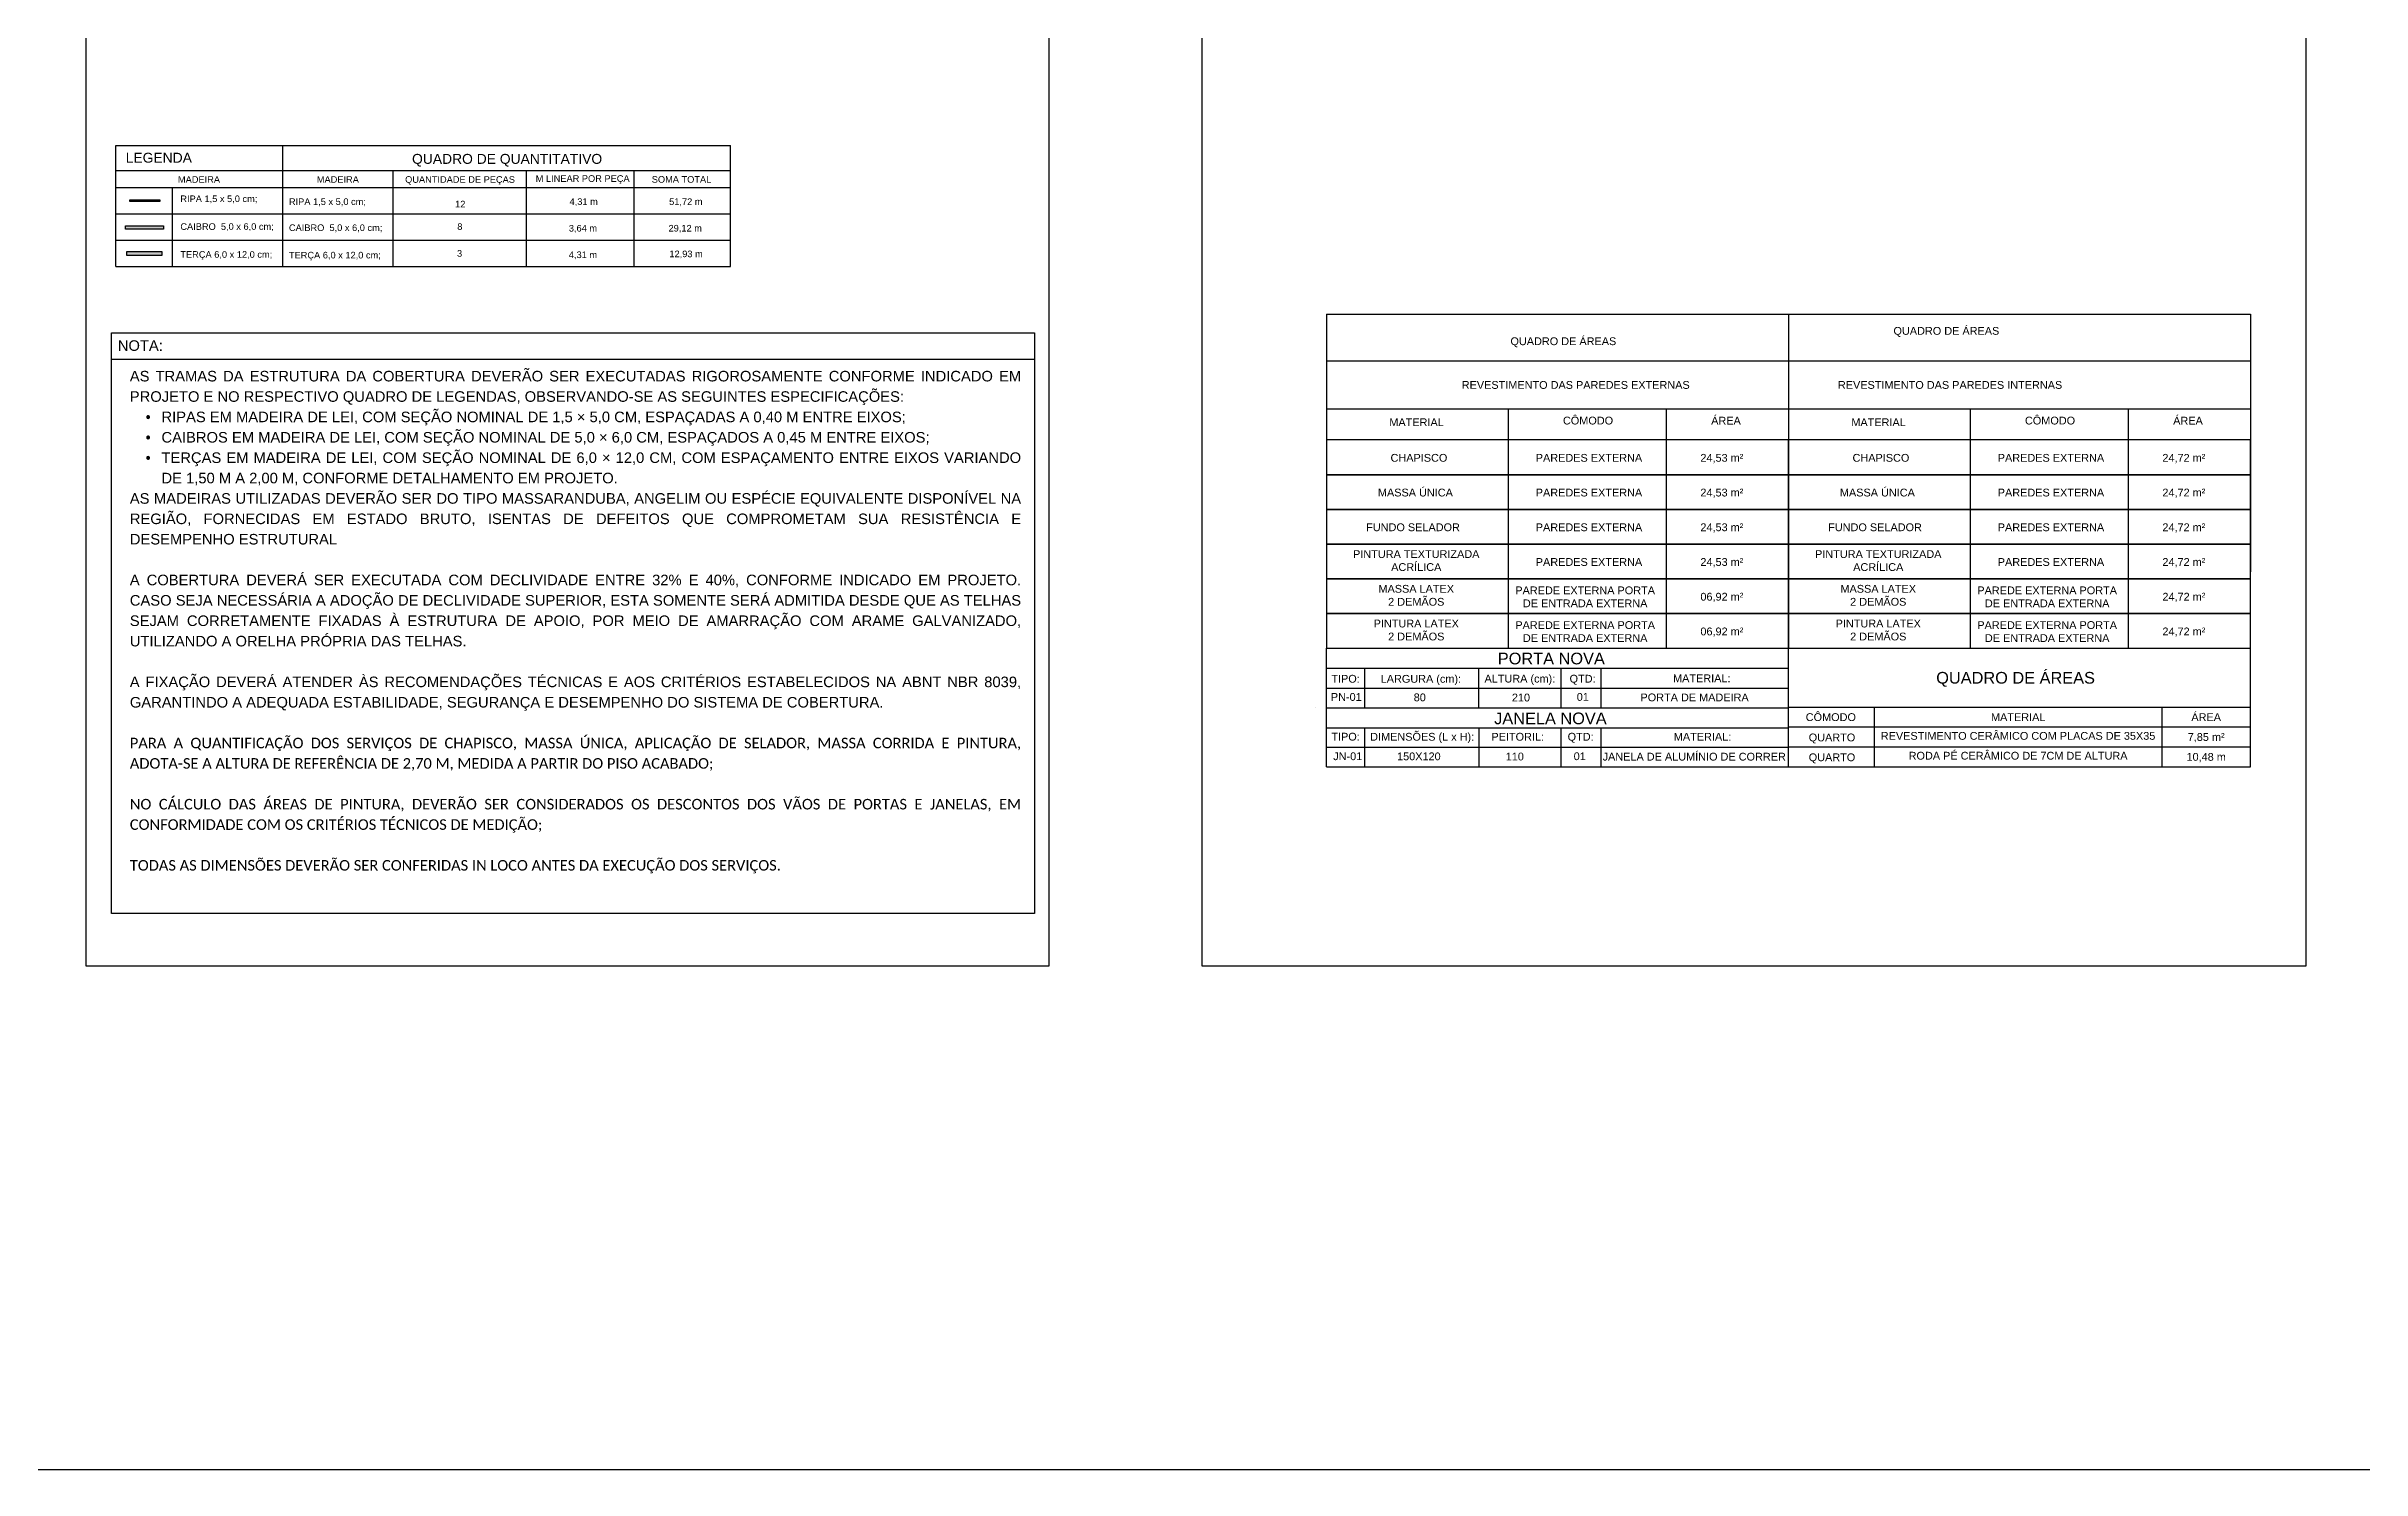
# Model space of a CAD drawing. Header units: inches. Extents: x -413 to -271, y -41 to 11.
# Drawn here: x -389.33 to -356.42, y -29.08 to -8.85 of the extents above; entities that cross this region are included whole.
import ezdxf
from ezdxf.enums import TextEntityAlignment as Align

# ---------------------------------------------------------------- set-up
doc = ezdxf.new("R2010")
doc.units = ezdxf.units.IN
doc.header["$MEASUREMENT"] = 0
doc.layers.get('0').update_dxf_attribs({"color": 8})
for name, color, linetype in [('.10', 1, 'Continuous'), ('.20', 2, 'Continuous'), ('.50', 5, 'Continuous'), ('.hachuras', 1, 'Continuous'), ('.texto', 3, 'Continuous'), ('ARQ-PIS', 1, 'Continuous'), ('ARQ-TAB', 1, 'Continuous'), ('ELE-VT3', 30, 'Continuous'), ('Texto', 3, 'Continuous')]:
    doc.layers.add(name, color=color, linetype=linetype)
doc.layers.add('EST- 1', color=1, linetype='Continuous', lineweight=9)
doc.styles.add('MÉDIO', font='arial.ttf', dxfattribs={"height": 0.13})
doc.styles.get("Standard").update_dxf_attribs({"font": 'arial.ttf'})

msp = doc.modelspace()

# ---------------------------------------------------------------- hatches: boundary and pattern name
at = {"layer": '.10', "linetype": 'ByBlock', "ltscale": 5}
h = msp.add_hatch(color=3, dxfattribs=at)
h.set_gradient(color1=(237, 31, 36), color2=(237, 31, 36))
h.paths.add_polyline_path([(-387.7082, -11.0529), (-387.7082, -11.0388), (-388.1433, -11.0388), (-388.1433, -11.0529)])
at = {"layer": '.10', "linetype": 'ByBlock', "ltscale": 5, "true_color": 0x58ba48}
h = msp.add_hatch(color=85, dxfattribs=at)
h.dxf.hatch_style = 1
h.paths.add_polyline_path([(-387.66, -11.4485), (-387.66, -11.4015), (-388.2016, -11.4015), (-388.2016, -11.4485)])
at = {"layer": '.20', "linetype": 'ByBlock', "ltscale": 5, "true_color": 0xf1eb1f}
msp.add_hatch(color=2, dxfattribs=at).paths.add_polyline_path([(-388.1802, -11.7669), (-388.1802, -11.8233), (-387.6814, -11.8233), (-387.6814, -11.7669)])

# ---------------------------------------------------------------- linework, layer by layer
at = {"layer": '.10', "color": 18, "linetype": 'ByBlock', "ltscale": 5, "true_color": 0x000000}
msp.add_lwpolyline([(-387.6814, -11.7669), (-387.6814, -11.8233), (-388.1802, -11.8233), (-388.1802, -11.7669), (-387.6814, -11.7669)], dxfattribs=at)
at = {"layer": '.20', "color": 18, "linetype": 'ByBlock', "ltscale": 5, "true_color": 0x000000}
msp.add_lwpolyline([(-387.6814, -11.7669), (-387.6814, -11.8233), (-388.1802, -11.8233), (-388.1802, -11.7669), (-387.6814, -11.7669)], dxfattribs=at)
at = {"layer": '.50'}
msp.add_line((-371.2877, -18.2526), (-371.2877, -18.2526), dxfattribs=at)
at = {"layer": '.hachuras', "linetype": 'Continuous'}
for p, q in [((-385.9693, -10.2629), (-385.9693, -11.9787)), ((-385.9693, -10.2629), (-379.6006, -10.2629)), ((-379.6006, -11.9787), (-379.6006, -10.2629)), ((-385.9693, -10.857), (-379.6006, -10.857)), ((-384.3958, -11.9787), (-384.3958, -10.6148)), ((-382.5078, -10.6148), (-382.5078, -11.9787)), ((-380.9752, -10.6148), (-380.9752, -11.9787)), ((-385.9693, -11.2309), (-379.6006, -11.2309)), ((-385.9693, -11.6048), (-379.6006, -11.6048)), ((-385.9693, -11.9787), (-379.6006, -11.9787)), ((-371.1333, -13.321), (-364.5677, -13.321)), ((-364.5677, -13.321), (-358.0021, -13.321)), ((-371.1333, -14.0044), (-364.5677, -14.0044)), ((-364.5677, -14.0044), (-358.0021, -14.0044))]:
    msp.add_line(p, q, dxfattribs=at)
for points in [[(-371.1333, -12.6567), (-371.1333, -13.321)], [(-364.5677, -12.6567), (-364.5677, -13.321)], [(-364.5677, -17.4058), (-358.0021, -17.4058)]]:
    msp.add_lwpolyline(points, dxfattribs=at)
at = {"color": 1}
for p, q in [((-371.1333, -12.6567), (-358.0021, -12.6567)), ((-364.5677, -12.6567), (-364.5677, -16.3169)), ((-358.0021, -12.6567), (-358.0021, -16.3169)), ((-371.1333, -13.321), (-371.1333, -16.3169)), ((-364.5677, -13.321), (-364.5677, -16.3169)), ((-368.5459, -17.4058), (-368.5459, -14.0044)), ((-366.298, -17.4058), (-366.298, -14.0044)), ((-361.9803, -17.4058), (-361.9803, -14.0044)), ((-359.7324, -17.4058), (-359.7324, -14.0044)), ((-371.1333, -18.2526), (-371.1333, -17.4058)), ((-371.1333, -17.4058), (-364.5677, -17.4058)), ((-364.5677, -18.2526), (-364.5677, -17.4058)), ((-364.5677, -17.4058), (-358.0021, -17.4058)), ((-358.0021, -19.0885), (-358.0021, -17.4058)), ((-371.1333, -17.6881), (-364.5677, -17.6881)), ((-370.5898, -17.6881), (-370.5898, -18.2526)), ((-368.9682, -18.2526), (-368.9682, -17.6881)), ((-367.8005, -17.6881), (-367.8005, -18.2526)), ((-367.2341, -17.6881), (-367.2341, -18.2526)), ((-371.1333, -17.9704), (-364.5677, -17.9704)), ((-364.5677, -19.0885), (-364.5677, -17.9594)), ((-371.1333, -18.2526), (-364.5677, -18.2526)), ((-371.1333, -19.0885), (-371.1333, -18.2526)), ((-371.1333, -18.2526), (-364.5677, -18.2526)), ((-364.5677, -18.2417), (-358.0021, -18.2417)), ((-364.5677, -19.0885), (-364.5677, -18.2526)), ((-363.3423, -19.0885), (-363.3423, -18.2417)), ((-359.2629, -18.2417), (-359.2629, -19.0885)), ((-371.1333, -18.5349), (-364.5677, -18.5349)), ((-370.5898, -18.5349), (-370.5898, -18.8117)), ((-368.9682, -18.5349), (-368.9682, -18.8117)), ((-367.8005, -18.5349), (-367.8005, -18.8117)), ((-367.2341, -18.5349), (-367.2341, -18.8117)), ((-364.5677, -18.524), (-358.0021, -18.524)), ((-371.1333, -18.8117), (-364.5677, -18.8117)), ((-370.5898, -18.8117), (-370.5898, -19.0885)), ((-368.9682, -18.8117), (-368.9682, -19.0885)), ((-367.8005, -18.8117), (-367.8005, -19.0885)), ((-367.2341, -18.8117), (-367.2341, -19.0885)), ((-364.5677, -18.8062), (-358.0021, -18.8062)), ((-371.1333, -19.0885), (-364.5677, -19.0885)), ((-364.5677, -19.0885), (-358.0021, -19.0885))]:
    msp.add_line(p, q, dxfattribs=at)
for points in [[(-371.1333, -14.4454), (-371.1333, -14.9388), (-364.5677, -14.9388), (-364.5677, -14.4454), (-371.1333, -14.4454)], [(-364.5677, -14.4454), (-364.5677, -14.9388), (-358.0021, -14.9388), (-358.0021, -14.4454), (-364.5677, -14.4454)], [(-371.1333, -14.9388), (-371.1333, -15.4322), (-364.5677, -15.4322), (-364.5677, -14.9388), (-371.1333, -14.9388)], [(-364.5677, -14.9388), (-364.5677, -15.4322), (-358.0021, -15.4322), (-358.0021, -14.9388), (-364.5677, -14.9388)], [(-371.1333, -15.4322), (-371.1333, -15.9256), (-364.5677, -15.9256), (-364.5677, -15.4322), (-371.1333, -15.4322)], [(-364.5677, -15.4322), (-364.5677, -15.9256), (-358.0021, -15.9256), (-358.0021, -15.4322), (-364.5677, -15.4322)], [(-371.1333, -15.9256), (-371.1333, -16.419), (-364.5677, -16.419), (-364.5677, -15.9256), (-371.1333, -15.9256)], [(-364.5677, -15.9256), (-364.5677, -16.419), (-358.0021, -16.419), (-358.0021, -15.9256), (-364.5677, -15.9256)], [(-371.1333, -16.419), (-371.1333, -16.9124), (-364.5677, -16.9124), (-364.5677, -16.419), (-371.1333, -16.419)], [(-364.5677, -16.419), (-364.5677, -16.9124), (-358.0021, -16.9124), (-358.0021, -16.419), (-364.5677, -16.419)], [(-371.1333, -16.9124), (-371.1333, -17.4058), (-364.5677, -17.4058), (-364.5677, -16.9124), (-371.1333, -16.9124)], [(-364.5677, -16.9124), (-364.5677, -17.4058), (-358.0021, -17.4058), (-358.0021, -16.9124), (-364.5677, -16.9124)]]:
    msp.add_lwpolyline(points, dxfattribs=at)
at = {"layer": 'ARQ-PIS', "color": 4, "linetype": 'ByBlock'}
for points in [[(-388.7606, -1.8439), (-375.0786, -1.8439), (-375.0786, -21.9212), (-388.7606, -21.9212)], [(-372.8978, -1.8439), (-357.2151, -1.8439), (-357.2151, -21.9212), (-372.8978, -21.9212)]]:
    msp.add_lwpolyline(points, close=True, dxfattribs=at)
at = {"layer": 'ARQ-PIS', "color": 240, "linetype": 'ByBlock', "ltscale": 5, "true_color": 0xed1f24}
for points in [[(-387.7082, -11.0529), (-387.7082, -11.0388), (-388.1433, -11.0388), (-388.1433, -11.0529), (-387.951, -11.0529)], [(-387.7082, -11.0529), (-387.7082, -11.0388), (-388.1433, -11.0388), (-388.1433, -11.0529), (-387.951, -11.0529)], [(-387.7082, -11.0529), (-387.7082, -11.0388), (-388.1433, -11.0388), (-388.1433, -11.0529), (-387.951, -11.0529)], [(-387.7082, -11.0529), (-387.7082, -11.0388), (-388.1433, -11.0388), (-388.1433, -11.0529), (-387.951, -11.0529)], [(-387.7082, -11.0529), (-387.7082, -11.0388), (-388.1433, -11.0388), (-388.1433, -11.0529), (-387.951, -11.0529)], [(-387.7082, -11.0529), (-387.7082, -11.0388), (-388.1433, -11.0388), (-388.1433, -11.0529), (-387.951, -11.0529)], [(-387.7082, -11.0529), (-387.7082, -11.0388), (-388.1433, -11.0388), (-388.1433, -11.0529), (-387.7082, -11.0529)]]:
    msp.add_lwpolyline(points, dxfattribs=at)
at = {"layer": 'ARQ-PIS', "color": 3, "linetype": 'ByBlock', "ltscale": 5}
msp.add_lwpolyline([(-387.66, -11.4015), (-387.66, -11.4485), (-388.2016, -11.4485), (-388.2016, -11.4015), (-387.66, -11.4015)], dxfattribs=at)
msp.add_lwpolyline([(-387.66, -11.4015), (-387.66, -11.4485), (-388.2016, -11.4485), (-388.2016, -11.4015), (-387.66, -11.4015)], dxfattribs=at)
at = {"layer": 'ARQ-TAB'}
for p, q in [((-388.338, -10.6148), (-379.6006, -10.6148)), ((-388.338, -10.857), (-385.9693, -10.857)), ((-387.5343, -10.857), (-387.5343, -11.9787)), ((-388.338, -11.2309), (-385.9693, -11.2309)), ((-388.338, -11.6048), (-385.9693, -11.6048)), ((-388.338, -11.9787), (-385.9693, -11.9787)), ((-388.3985, -13.2957), (-375.2929, -13.2957))]:
    msp.add_line(p, q, dxfattribs=at)
msp.add_lwpolyline([(-388.338, -11.9787), (-388.338, -10.2629), (-385.9693, -10.2629), (-385.9693, -11.9787)], dxfattribs=at)
msp.add_lwpolyline([(-388.3985, -21.1741), (-388.3985, -12.9211), (-375.2798, -12.9211), (-375.2806, -21.1741)], close=True, dxfattribs=at)
at = {"layer": 'ELE-VT3', "linetype": 'ByBlock'}
msp.add_lwpolyline([(-409.0768, 11.3755), (-271.3816, 11.3755), (-271.3816, -29.078), (-409.0768, -29.078)], close=True, dxfattribs=at)
at = {"layer": 'EST- 1'}
msp.add_line((-364.9304, -19.0885), (-358.0021, -19.0885), dxfattribs=at)

# ---------------------------------------------------------------- texts
at = {"layer": '.texto', "color": 2}
for s, p in [('PORTA NOVA ', (-367.9046, -17.6339)), ('QUADRO DE ÁREAS', (-361.339, -17.9078))]:
    msp.add_text(s, height=0.16608, dxfattribs=at).set_placement(p, align=Align.CENTER)
msp.add_text('JANELA NOVA', height=0.16608, dxfattribs=at).set_placement((-368.749, -18.4848))
at = {"layer": '.texto', "color": 2, "attachment_point": 1}
for s, insert, char_height, width in [('LEGENDA', (-388.1966, -10.3641), 0.14095, 2.234665), ('QUADRO DE QUANTITATIVO ', (-384.1274, -10.3805), 0.140954, 3.132138), ('NOTA:', (-388.3091, -13.0289), 0.15, 0.763707), ('\\pxa0.66667,sm1.15833,qj;{\\fArial|b0|i0|c0|p18;AS TRAMAS DA ESTRUTURA DA COBERTURA DEVERÃO SER EXECUTADAS RIGOROSAMENTE CONFORME INDICADO EM PROJETO E NO RESPECTIVO QUADRO DE LEGENDAS, OBSERVANDO-SE AS SEGUINTES ESPECIFICAÇÕES:\\P\\pi-1.5,l3,t3;{\\fSymbol|b0|i0|c2|p18;·^I}RIPAS EM MADEIRA DE LEI, COM SEÇÃO NOMINAL DE 1,5 × 5,0 CM, ESPAÇADAS A 0,40 M ENTRE EIXOS;\\P{\\fSymbol|b0|i0|c2|p18;·^I}CAIBROS EM MADEIRA DE LEI, COM SEÇÃO NOMINAL DE 5,0 × 6,0 CM, ESPAÇADOS A 0,45 M ENTRE EIXOS;\\P{\\fSymbol|b0|i0|c2|p18;·^I}TERÇAS EM MADEIRA DE LEI, COM SEÇÃO NOMINAL DE 6,0 × 12,0 CM, COM ESPAÇAMENTO ENTRE EIXOS VARIANDO DE 1,50 M A 2,00 M, CONFORME DETALHAMENTO EM PROJETO.\\P\\pi0,l0,a0.25,s*,tz;AS MADEIRAS UTILIZADAS DEVERÃO SER DO TIPO MASSARANDUBA, ANGELIM OU ESPÉCIE EQUIVALENTE DISPONÍVEL NA REGIÃO, FORNECIDAS EM ESTADO BRUTO, ISENTAS DE DEFEITOS QUE COMPROMETAM SUA RESISTÊNCIA E DESEMPENHO ESTRUTURAL^J^JA COBERTURA DEVERÁ SER EXECUTADA COM DECLIVIDADE ENTRE 32% E 40%, CONFORME INDICADO EM PROJETO. CASO SEJA NECESSÁRIA A ADOÇÃO DE DECLIVIDADE SUPERIOR, ESTA SOMENTE SERÁ ADMITIDA DESDE QUE AS TELHAS SEJAM CORRETAMENTE FIXADAS À ESTRUTURA DE APOIO, POR MEIO DE AMARRAÇÃO COM ARAME GALVANIZADO, UTILIZANDO A ORELHA PRÓPRIA DAS TELHAS.^J^JA FIXAÇÃO DEVERÁ ATENDER ÀS RECOMENDAÇÕES TÉCNICAS E AOS CRITÉRIOS ESTABELECIDOS NA ABNT NBR 8039, GARANTINDO A ADEQUADA ESTABILIDADE, SEGURANÇA E DESEMPENHO DO SISTEMA DE COBERTURA.\\P\\P\\fCalibri|b0|i0|c0|p34;PARA A QUANTIFICAÇÃO DOS SERVIÇOS DE CHAPISCO, MASSA ÚNICA, APLICAÇÃO DE SELADOR, MASSA CORRIDA E PINTURA, ADOTA-SE A ALTURA DE REFERÊNCIA DE 2,70 M, MEDIDA A PARTIR DO PISO ACABADO;^J^JNO CÁLCULO DAS ÁREAS DE PINTURA, DEVERÃO SER CONSIDERADOS OS DESCONTOS DOS VÃOS DE PORTAS E JANELAS, EM CONFORMIDADE COM OS CRITÉRIOS TÉCNICOS DE MEDIÇÃO;^J^JTODAS AS DIMENSÕES DEVERÃO SER CONFERIDAS IN LOCO ANTES DA EXECUÇÃO DOS SERVIÇOS.}', (-388.1383, -13.4634), 0.15, 12.628753)]:
    msp.add_mtext(s, dxfattribs=dict(at, insert=insert, char_height=char_height, width=width))
at = {"layer": 'Texto', "color": 2, "style": 'MÉDIO'}
for s, p in [('TIPO:', (-370.8609, -17.8944)), ('LARGURA (cm):', (-369.7905, -17.8951)), ('ALTURA (cm):', (-368.384, -17.8924)), ('QTD:', (-367.4926, -17.8935)), ('MATERIAL:', (-365.7986, -17.8877)), ('CÔMODO', (-363.9646, -18.4393)), ('MATERIAL', (-361.3016, -18.4393)), ('ÁREA ', (-358.6091, -18.4393)), ('TIPO:', (-370.8609, -18.717)), ('DIMENSÕES (L x H):', (-369.7724, -18.7183)), ('PEITORIL:', (-368.4143, -18.7183)), ('QTD:', (-367.5205, -18.7183)), ('MATERIAL:', (-365.7882, -18.7183)), ('7,85 m² ', (-358.6091, -18.7216)), ('110', (-368.4557, -18.999)), ('01', (-367.5331, -18.9951)), ('JANELA DE ALUMÍNIO DE CORRER', (-365.9059, -19.001)), ('10,48 m ', (-358.6091, -19.0038))]:
    msp.add_text(s, height=0.11072, dxfattribs=at).set_placement(p, align=Align.CENTER)
at = {"layer": 'Texto', "color": 2, "attachment_point": 1, "style": 'MÉDIO'}
for s, insert, char_height, width in [('\\pxqc;MADEIRA', (-387.9427, -10.6968), 0.093969, 1.57499), ('\\pxqc;MADEIRA', (-385.9693, -10.6968), 0.093969, 1.57499), ('QUANTIDADE DE PEÇAS', (-384.226, -10.6968), 0.093969, 6.758625), ('M LINEAR POR PEÇA', (-382.3704, -10.6833), 0.093969, 6.758625), ('     SOMA TOTAL', (-380.9033, -10.6959), 0.093969, 6.758625), ('RIPA 1,5 x 5,0 cm;', (-387.42, -10.971), 0.093969, 6.758625), ('RIPA 1,5 x 5,0 cm;', (-385.8771, -11.0122), 0.093969, 6.758625), ('12', (-383.5154, -11.0461), 0.09397, 6.758625), ('4,31 m ', (-381.8887, -11.011), 0.09397, 6.758625), ('51,72 m ', (-380.4736, -11.0115), 0.09397, 6.758625), ('CAIBRO  5,0 x 6,0 cm;', (-387.42, -11.3659), 0.093969, 6.758625), ('CAIBRO  5,0 x 6,0 cm;', (-385.8771, -11.3823), 0.093969, 6.758625), ('8', (-383.4845, -11.3665), 0.094, 6.758625), ('3,64 m', (-381.8993, -11.3897), 0.09397, 6.758625), ('29,12 m', (-380.4826, -11.3891), 0.09397, 6.758625), ('TERÇA 6,0 x 12,0 cm;', (-387.42, -11.762), 0.093969, 6.758625), ('TERÇA 6,0 x 12,0 cm;', (-385.8771, -11.7719), 0.093969, 6.758625), ('3  ', (-383.4887, -11.7476), 0.09397, 6.758625), ('4,31 m', (-381.8993, -11.7669), 0.09397, 6.758625), ('12,93 m', (-380.4705, -11.7541), 0.09397, 6.758625), ('QUADRO DE ÁREAS', (-363.0744, -12.8396), 0.11072, 4.477162), ('QUADRO DE ÁREAS', (-368.5177, -12.9869), 0.11072, 4.477162), ('REVESTIMENTO DAS PAREDES EXTERNAS', (-369.2099, -13.6078), 0.11072, 6.550345), ('REVESTIMENTO DAS PAREDES INTERNAS', (-363.8642, -13.6078), 0.11072, 6.550345), ('MATERIAL', (-370.2387, -14.1382), 0.11072, 1.820765760385257e-14), ('CÔMODO', (-367.7717, -14.1143), 0.11072, 2.669309), ('ÁREA', (-365.6651, -14.1158), 0.11072, 2.669309), ('MATERIAL', (-363.6731, -14.1382), 0.11072, 1.820765760385257e-14), ('CÔMODO', (-361.2061, -14.1143), 0.11072, 2.669309), ('ÁREA', (-359.0995, -14.1158), 0.11072, 2.669309), ('CHAPISCO', (-370.2217, -14.6438), 0.11072, 2.669309), ('\\pxi-3,l4,qc,t4;       PAREDES EXTERNA', (-368.9422, -14.6438), 0.11072, 2.669309), ('24,53 m²', (-365.8181, -14.6438), 0.11072, 2.669309), ('CHAPISCO', (-363.6561, -14.6438), 0.11072, 2.669309), ('\\pxi-3,l4,qc,t4;       PAREDES EXTERNA', (-362.3766, -14.6438), 0.11072, 2.669309), ('24,72 m²', (-359.2525, -14.6438), 0.11072, 2.669309), ('MASSA ÚNICA', (-370.4013, -15.1372), 0.11072, 2.669309), ('\\pxi-3,l4,qc,t4;       PAREDES EXTERNA', (-368.9422, -15.1372), 0.11072, 2.669309), ('24,53 m²', (-365.8181, -15.1372), 0.11072, 2.669309), ('MASSA ÚNICA', (-363.8357, -15.1372), 0.11072, 2.669309), ('\\pxi-3,l4,qc,t4;       PAREDES EXTERNA', (-362.3766, -15.1372), 0.11072, 2.669309), ('24,72 m²', (-359.2525, -15.1372), 0.11072, 2.669309), ('FUNDO SELADOR', (-370.5679, -15.6306), 0.11072, 2.669309), ('\\pxi-3,l4,qc,t4;       PAREDES EXTERNA', (-368.9422, -15.6306), 0.11072, 2.669309), ('24,53 m²', (-365.8181, -15.6306), 0.11072, 2.669309), ('FUNDO SELADOR', (-364.0023, -15.6306), 0.11072, 2.669309), ('\\pxi-3,l4,qc,t4;       PAREDES EXTERNA', (-362.3766, -15.6306), 0.11072, 2.669309), ('24,72 m²', (-359.2525, -15.6306), 0.11072, 2.669309), ('\\pxqc;PINTURA TEXTURIZADA ACRÍLICA', (-370.8068, -16.0116), 0.11072, 1.901162), ('\\pxi-3,l4,qc,t4;       PAREDES EXTERNA', (-368.9422, -16.124), 0.11072, 2.669309), ('24,53 m²', (-365.8181, -16.124), 0.11072, 2.669309), ('\\pxqc;PINTURA TEXTURIZADA ACRÍLICA', (-364.2412, -16.0116), 0.11072, 1.901162), ('\\pxi-3,l4,qc,t4;       PAREDES EXTERNA', (-362.3766, -16.124), 0.11072, 2.669309), ('24,72 m²', (-359.2525, -16.124), 0.11072, 2.669309), ('\\pxqc;MASSA LATEX ^J2 DEMÃOS', (-370.8068, -16.505), 0.11072, 1.901162), ('\\pxqc;PAREDE EXTERNA PORTA DE ENTRADA EXTERNA', (-368.5266, -16.5272), 0.11072, 2.141297), ('06,92 m²', (-365.8181, -16.6174), 0.11072, 2.669309), ('\\pxqc;MASSA LATEX ^J2 DEMÃOS', (-364.2412, -16.505), 0.11072, 1.901162), ('\\pxqc;PAREDE EXTERNA PORTA DE ENTRADA EXTERNA', (-361.961, -16.5272), 0.11072, 2.141297), ('24,72 m²', (-359.2525, -16.6174), 0.11072, 2.669309), ('\\pxqc;PINTURA LATEX ^J2 DEMÃOS', (-370.8068, -16.9984), 0.11072, 1.901162), ('\\pxqc;PAREDE EXTERNA PORTA DE ENTRADA EXTERNA', (-368.5266, -17.0206), 0.11072, 2.141297), ('06,92 m²', (-365.8181, -17.1108), 0.11072, 2.669309), ('\\pxqc;PINTURA LATEX ^J2 DEMÃOS', (-364.2412, -16.9984), 0.11072, 1.901162), ('\\pxqc;PAREDE EXTERNA PORTA DE ENTRADA EXTERNA', (-361.961, -17.0206), 0.11072, 2.141297), ('24,72 m²', (-359.2525, -17.1108), 0.11072, 2.669309), ('PN-01', (-371.07, -18.0418), 0.11072, 5.329635), ('80', (-369.8926, -18.0478), 0.11072, 5.329635), ('210', (-368.4976, -18.0503), 0.11072, 5.329635), ('01', (-367.5755, -18.0413), 0.11072, 5.329635), ('\\pxqc;PORTA DE MADEIRA', (-367.4806, -18.0485), 0.11072, 3.159086), ('QUARTO ', (-364.279, -18.6174), 0.11072, 5.329635), ('\\pxqc;REVESTIMENTO CERÂMICO COM PLACAS DE 35X35', (-363.3999, -18.5948), 0.11072, 4.192462), ('JN-01', (-371.0361, -18.8844), 0.11072, 5.329635), ('150X120', (-370.1289, -18.886), 0.11072, 5.329635), ('QUARTO ', (-364.279, -18.8997), 0.11072, 5.329635), ('\\pxqc;RODA PÉ CERÂMICO DE 7CM DE ALTURA', (-363.3999, -18.877), 0.11072, 4.192462)]:
    msp.add_mtext(s, dxfattribs=dict(at, insert=insert, char_height=char_height, width=width))

doc.saveas('drawing.dxf')
